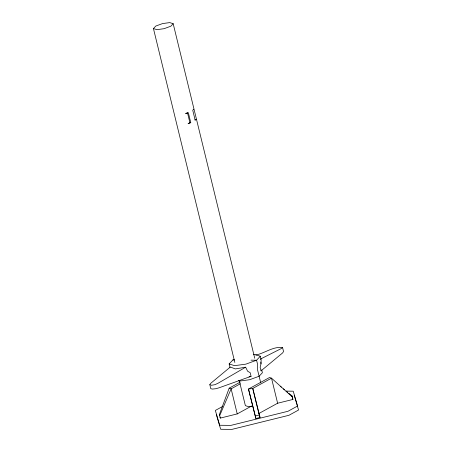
<?xml version="1.0" encoding="UTF-8"?>
<svg xmlns="http://www.w3.org/2000/svg" width="452" height="452" viewBox="0 0 452 452"><rect width="100%" height="100%" fill="white"/><g stroke="black" fill="none" stroke-linecap="round" stroke-linejoin="round"><path stroke-width="0.68" d="M255.838 355.046C264.725 353.21 273.234 346.221 282.573 347.565L283.551 351.577L282.506 353.018L261.041 370.849L260.16 367.227L260.979 363.894L261.154 359.752L260.301 356.244L254.9 354.515L253.561 354.696M251.696 405.975L237.232 413.908L220.327 418.083L219.401 414.501L229.181 388.161L240.068 382.189M209.807 384.652L210.858 383.211L230.339 367.03L235.345 368.922L245.634 367.199L247.623 371.216L250.182 372.697L251.069 376.318L219.067 387.805L215.813 388.72L212.383 389.076L210.785 388.663L209.807 384.652L211.457 385.273L214.836 384.708L217.966 383.29L245.634 367.199M261.041 370.849L261.708 369.934L262.392 372.736L259.103 376.256L249.685 379.708L239.65 381.064L238.458 380.686M234.842 362.459L153.448 28.572L155.81 26.046L162.562 23.577L169.76 22.6L173.178 23.696L254.736 358.272M173.178 23.696L170.822 26.216L164.065 28.691L156.872 29.668L153.448 28.572M193.688 109.226L192.744 110.243L195.185 120.272L196.134 119.255L194.914 119.927M230.006 367.453L229.147 363.939L232.87 359.956L234.125 359.498M260.301 356.244L256.578 360.227L245.911 364.131L234.548 365.668L229.147 363.939M282.573 347.565L281.404 348.503L260.538 359.024L260.68 359.6M189.897 122.678L188.06 123.684L190.778 122.69L188.331 112.661L185.619 113.655L187.45 112.65L189.897 122.678L190.778 122.69M240.311 383.793L231.125 388.833L219.717 415.58L219.401 414.501M222.542 406.501L215.344 410.444L219.695 425.259L230.87 425.388L287.98 411.275L297.574 406.015L293.224 391.2L286.235 391.121M292.297 396.946L271.511 378.16L269.573 377.482L248.481 389.048L255.883 418.501L260.036 417.478L258.872 413.512L277.624 403.229L292.907 399.449L291.981 395.867L288.777 393.24M249.001 376.9L251.069 376.318M277.624 403.229L271.511 378.16L252.758 388.443L248.481 389.048L255.273 415.998L259.425 414.97L260.036 417.478M252.719 406.218L248.792 406.749L245.374 405.653L239.357 380.974M232.87 359.956L234.266 359.973M251.001 360.165L256.578 360.227L257.431 363.736L257.578 369.99L260.753 382.951M229.181 388.161L231.125 388.833L237.232 413.908M280.24 386.234L281.308 387.11M283.444 388.861L284.511 389.737M286.11 391.053L287.709 392.364M294.201 395.212L298.552 410.026L288.958 415.286L231.848 429.4L220.672 429.27L216.322 414.456M292.907 399.449L291.981 395.867M220.011 417.01L220.327 418.083M259.425 414.97L252.758 388.443L258.872 413.512M255.273 415.998L255.883 418.501M260.849 362.052L260.979 363.894"/></g></svg>
